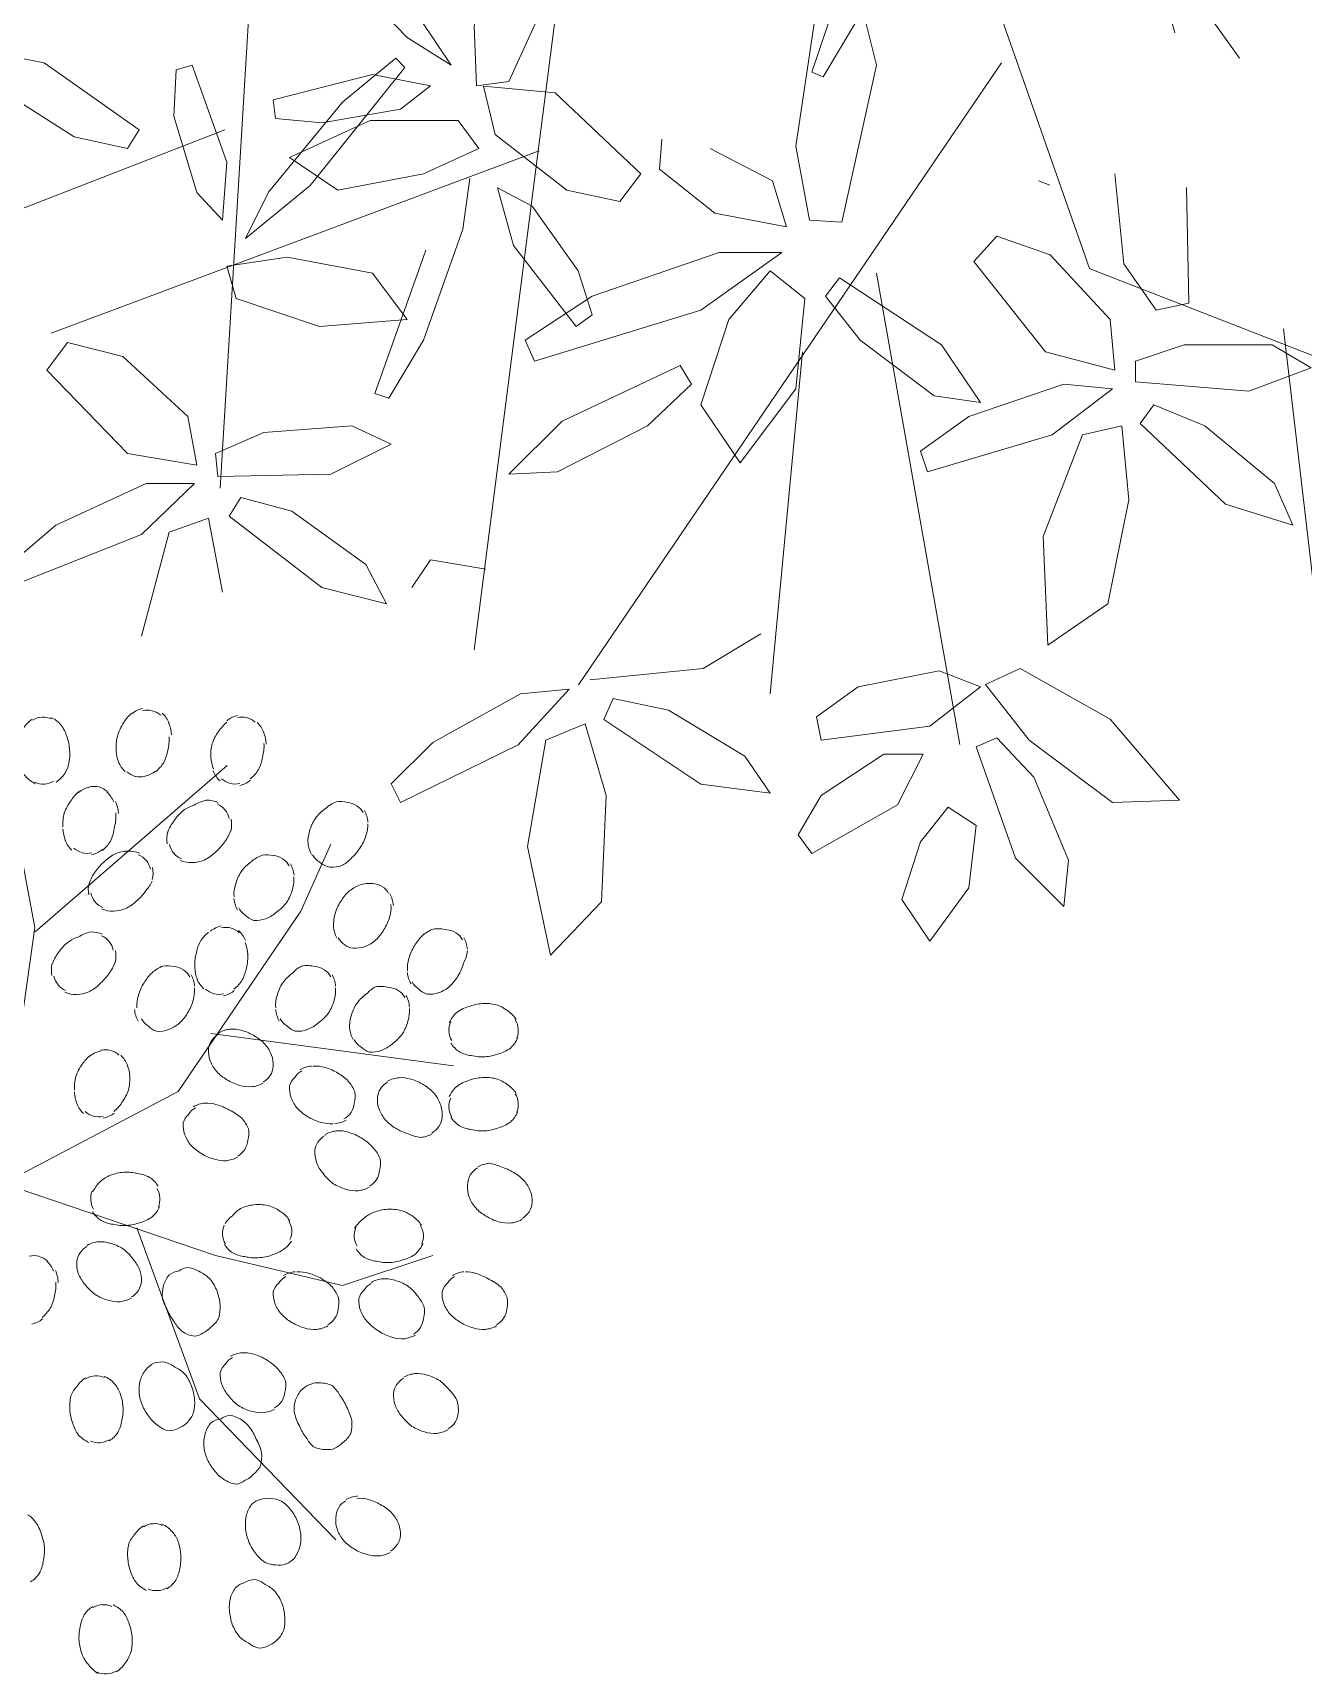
# Model space of a CAD drawing. Header units: metres. Extents: x 14 to 155, y 0 to 125.
# Drawn here: x 19.162 to 20.042, y 118.181 to 119.317 of the extents above; entities that cross this region are included whole.
import ezdxf

# ---------------------------------------------------------------- set-up
doc = ezdxf.new("R2010")
doc.units = ezdxf.units.M
doc.layers.add('PDF_Geometry', color=7, linetype='Continuous', true_color=0xc0c0c0)

msp = doc.modelspace()

# ---------------------------------------------------------------- linework, layer by layer
at = {"layer": 'PDF_Geometry', "color": 0, "lineweight": 0}
for points in [[(19.5511, 119.5394), (19.4679, 118.8897)], [(19.3206, 119.4753), (19.2919, 119.0016)], [(19.8056, 119.405), (19.8937, 119.1537)], [(19.9976, 119.2994), (19.9657, 119.3442), (19.9417, 119.3571), (19.9528, 119.317)], [(19.8328, 119.2961), (19.54, 118.8656)], [(19.2951, 119.2497), (19.0934, 119.1713)], [(19.5127, 119.2353), (19.1751, 119.1089)], [(19.5976, 119.2433), (19.596, 119.2225), (19.6344, 119.1921), (19.684, 119.1825), (19.6744, 119.2145), (19.6312, 119.2369)], [(19.4087, 119.064), (19.4327, 119.1041), (19.4599, 119.1809), (19.4647, 119.2161)], [(19.8584, 119.2145), (19.8664, 119.2114)], [(19.9608, 119.2098), (19.9624, 119.1298), (19.94, 119.1249), (19.9176, 119.1569), (19.9112, 119.2193)], [(19.4343, 119.1665), (19.399, 119.0673), (19.4087, 119.0641)], [(19.7464, 119.1505), (19.8041, 118.8241)], [(19.8936, 119.1537), (20.3209, 118.9873)], [(20.028, 119.1121), (20.0568, 118.8656)], [(19.6952, 119.0961), (19.6728, 118.8593)], [(19.2935, 118.9296), (19.2839, 118.9808), (19.2566, 118.9712), (19.2375, 118.8992)], [(19.4247, 118.9329), (19.4376, 118.9521), (19.4759, 118.9457)], [(19.6663, 118.9008), (19.6263, 118.8768), (19.5479, 118.8689)], [(19.3687, 118.7552), (19.3479, 118.7088), (19.263, 118.584), (19.1382, 118.5184), (19.1638, 118.6976), (19.135, 118.8496)], [(19.1639, 118.6944), (19.2968, 118.8096)], [(19.2855, 118.624), (19.4535, 118.6016)], [(19.4392, 118.4703), (19.3767, 118.4495), (19.2887, 118.4703), (19.1383, 118.5215)], [(19.2343, 118.4895), (19.2776, 118.3711), (19.372, 118.2735)]]:
    msp.add_lwpolyline(points, dxfattribs=at)
for points in [[(19.7095, 119.2865), (19.7335, 119.3266), (19.7623, 119.4018), (19.7655, 119.4386), (19.7351, 119.3889), (19.7016, 119.2897)], [(19.3383, 119.4097), (19.3655, 119.3713), (19.4215, 119.3137), (19.4519, 119.2945), (19.4199, 119.3425), (19.3462, 119.4161)], [(19.4679, 119.3218), (19.4695, 119.2802), (19.4919, 119.2833), (19.5175, 119.3394), (19.5191, 119.4002), (19.4856, 119.3794)], [(19.7, 119.1873), (19.6904, 119.2385), (19.7032, 119.3234), (19.7303, 119.3585), (19.7464, 119.2946), (19.7224, 119.1858)], [(19.2278, 119.2369), (19.191, 119.2449), (19.1382, 119.2785), (19.1222, 119.3057), (19.1702, 119.2962), (19.2358, 119.2498)], [(19.2615, 119.2913), (19.2599, 119.2593), (19.2759, 119.2065), (19.2935, 119.1872), (19.2967, 119.2273), (19.2727, 119.2945)], [(19.4136, 119.2994), (19.3767, 119.269), (19.3255, 119.2066), (19.3095, 119.1746), (19.3543, 119.2113), (19.4199, 119.293)], [(19.3303, 119.2577), (19.3623, 119.2546), (19.4167, 119.2641), (19.4376, 119.2802), (19.3975, 119.2881), (19.3287, 119.2706)], [(19.5687, 119.2001), (19.5319, 119.2081), (19.4823, 119.2465), (19.4743, 119.2801), (19.5239, 119.2753), (19.5832, 119.2193)], [(19.4327, 119.2193), (19.4711, 119.2369), (19.4567, 119.2562), (19.3958, 119.2562), (19.3399, 119.2306), (19.3734, 119.2081)], [(19.5495, 119.1217), (19.5399, 119.1521), (19.5079, 119.1969), (19.4839, 119.2097), (19.4951, 119.1697), (19.5383, 119.1137)], [(19.8296, 119.1761), (19.8665, 119.1633), (19.908, 119.1184), (19.9113, 119.0833), (19.8632, 119.0961), (19.8136, 119.1585)], [(19.3383, 119.1617), (19.2966, 119.1554), (19.3031, 119.133), (19.3607, 119.1137), (19.4215, 119.1185), (19.3975, 119.1506)], [(19.5031, 119.1041), (19.5495, 119.1345), (19.6375, 119.1649), (19.6808, 119.1649), (19.6247, 119.1249), (19.5095, 119.0896)], [(19.644, 119.1185), (19.6728, 119.1521), (19.6968, 119.133), (19.6904, 119.0705), (19.652, 119.0193), (19.6248, 119.0593)], [(19.7111, 119.1345), (19.7351, 119.1041), (19.7863, 119.0657), (19.8184, 119.0609), (19.7912, 119.1009), (19.7207, 119.1473)], [(19.1863, 119.1025), (19.2247, 119.0929), (19.2696, 119.0513), (19.2759, 119.0176), (19.2279, 119.0257), (19.1719, 119.0833)], [(19.9256, 119.0897), (19.9592, 119.1008), (20.0201, 119.1008), (20.0472, 119.0849), (20.004, 119.0689), (19.9256, 119.0752)], [(19.6183, 119.0737), (19.5879, 119.0449), (19.5255, 119.0129), (19.4919, 119.0113), (19.5287, 119.0481), (19.6104, 119.0866)], [(19.7768, 119.0273), (19.8103, 119.0513), (19.876, 119.0737), (19.9096, 119.0705), (19.868, 119.0386), (19.7816, 119.0129)], [(19.9384, 119.0593), (19.9736, 119.0449), (20.0217, 119.0049), (20.0344, 118.976), (19.988, 118.9905), (19.9288, 119.0464)], [(19.2887, 119.0257), (19.3222, 119.0401), (19.3831, 119.0449), (19.4103, 119.0321), (19.3687, 119.0113), (19.2903, 119.0097)], [(19.9209, 118.9937), (19.9161, 119.0448), (19.8889, 119.0385), (19.8616, 118.9681), (19.8649, 118.8929), (19.9064, 118.9217)], [(19.1463, 118.9488), (19.1782, 118.976), (19.2407, 119.0048), (19.2743, 119.0048), (19.2375, 118.9696), (19.1527, 118.936)], [(19.3063, 118.9952), (19.3416, 118.9857), (19.3928, 118.9488), (19.4071, 118.9216), (19.3623, 118.9328), (19.2983, 118.9824)], [(19.7048, 118.8433), (19.7336, 118.8641), (19.7896, 118.8752), (19.8184, 118.8641), (19.7832, 118.8369), (19.708, 118.8272)], [(19.8521, 118.8272), (19.8217, 118.8657), (19.8457, 118.8768), (19.908, 118.8417), (19.9561, 118.7856), (19.9097, 118.784)], [(19.4103, 118.7969), (19.4391, 118.8256), (19.4999, 118.8593), (19.5335, 118.8625), (19.4983, 118.824), (19.4167, 118.784)], [(19.564, 118.856), (19.6024, 118.848), (19.6552, 118.816), (19.6728, 118.7904), (19.6248, 118.7968), (19.5576, 118.8416)], [(19.5592, 118.7888), (19.5447, 118.8384), (19.5175, 118.8272), (19.5048, 118.7535), (19.5207, 118.6783), (19.556, 118.7152)], [(19.8297, 118.8288), (19.8552, 118.8016), (19.8793, 118.744), (19.8761, 118.712), (19.8425, 118.7456), (19.8152, 118.8225)], [(19.692, 118.7616), (19.7081, 118.7888), (19.7513, 118.8176), (19.7785, 118.8176), (19.7608, 118.7824), (19.7016, 118.7488)], [(19.7768, 118.7568), (19.796, 118.7808), (19.8152, 118.768), (19.8103, 118.7249), (19.7832, 118.688), (19.7639, 118.7168)]]:
    msp.add_lwpolyline(points, close=True, dxfattribs=at)
for points in [[(19.1621, 118.8418, 0.112979), (19.1561, 118.836, 0.092185), (19.1518, 118.8277, 0.074265), (19.1511, 118.8182, 0.074849), (19.1531, 118.8088, 0.088992), (19.1572, 118.8022, 0.102553), (19.1642, 118.797)], [(19.1784, 118.7982, 0.112979), (19.1844, 118.8041, 0.092185), (19.1871, 118.8107, 0.074265), (19.1878, 118.8202, 0.074849), (19.1858, 118.8297, 0.088992), (19.1818, 118.8378, 0.102553), (19.1748, 118.843)], [(19.231, 118.846, 0.087268), (19.2253, 118.8396, 0.072677), (19.2208, 118.8296, 0.081618), (19.22, 118.82)], [(19.2967, 118.8396, 0.087268), (19.2909, 118.8332, 0.072677), (19.2864, 118.8248, 0.081618), (19.2856, 118.8152)], [(19.2472, 118.8053, 0.087268), (19.2529, 118.8117, 0.072677), (19.2557, 118.8201, 0.081618), (19.2566, 118.8296)], [(19.3128, 118.8004, 0.087268), (19.3185, 118.8068, 0.072677), (19.3213, 118.8153, 0.081618), (19.3223, 118.8248)], [(19.1943, 118.7916, 0.087268), (19.1886, 118.7852, 0.072677), (19.1841, 118.7767, 0.081618), (19.1831, 118.7672)], [(19.2907, 118.7841, 0.102), (19.2824, 118.7856, 0.09382), (19.274, 118.7822, 0.075517), (19.2665, 118.7785, 0.072693), (19.2601, 118.7714, 0.088362), (19.2557, 118.7633)], [(19.3865, 118.7818, 0.12226), (19.3801, 118.784, 0.102689), (19.3723, 118.7845, 0.089013), (19.3649, 118.7799, 0.073797), (19.3577, 118.7728, 0.072677), (19.3538, 118.7641, 0.090683), (19.3528, 118.7555)], [(19.2103, 118.7508, 0.087268), (19.216, 118.7572, 0.072677), (19.2189, 118.7673, 0.081618), (19.2198, 118.7768)], [(19.3606, 118.7429, 0.132733), (19.368, 118.7393, 0.102689), (19.3763, 118.7404, 0.089013), (19.3822, 118.7449, 0.073797), (19.3894, 118.7535, 0.072677), (19.3932, 118.7623, 0.090683), (19.3943, 118.7693)], [(19.2643, 118.7439, 0.102), (19.2726, 118.7424, 0.09382), (19.2811, 118.7442, 0.075517), (19.2885, 118.7495, 0.072693), (19.2949, 118.7566, 0.088362), (19.2993, 118.7648)], [(19.2363, 118.7489, 0.102), (19.228, 118.7504, 0.09382), (19.2195, 118.7486, 0.075517), (19.2121, 118.7433, 0.072693), (19.2057, 118.7362, 0.088362), (19.2013, 118.728, 0.109496), (19.201, 118.7202)], [(19.3353, 118.7451, 0.12226), (19.3289, 118.7473, 0.102689), (19.3211, 118.7476, 0.089013), (19.3136, 118.7431, 0.073797), (19.3065, 118.7361, 0.072677), (19.3026, 118.7273, 0.090683), (19.3016, 118.7187)], [(19.2099, 118.7103, 0.102), (19.2182, 118.7088, 0.09382), (19.2266, 118.7106, 0.075517), (19.2341, 118.7159, 0.072693), (19.2405, 118.723, 0.088362), (19.2448, 118.7295)], [(19.3094, 118.7061, 0.132733), (19.3152, 118.7024, 0.102689), (19.3235, 118.7036, 0.089013), (19.331, 118.7081, 0.073797), (19.3382, 118.7151, 0.072677), (19.342, 118.7239, 0.090683), (19.343, 118.7325)], [(19.4041, 118.7259, 0.12226), (19.3977, 118.728, 0.102689), (19.3884, 118.7268, 0.089013), (19.3809, 118.7223, 0.073797), (19.3753, 118.7153, 0.072677), (19.3714, 118.7065, 0.090683), (19.3705, 118.6979)], [(19.3782, 118.6854, 0.12226), (19.384, 118.6832, 0.102689), (19.3923, 118.6843, 0.089013), (19.3998, 118.6889, 0.073797), (19.4053, 118.696, 0.072677), (19.4093, 118.7047, 0.090683), (19.4102, 118.7133)], [(19.2106, 118.6929, 0.102), (19.2024, 118.6944, 0.09382), (19.1939, 118.691, 0.075517), (19.1865, 118.6872, 0.072693), (19.1801, 118.6802, 0.088362), (19.1757, 118.6721)], [(19.2838, 118.694, 0.087268), (19.2781, 118.6876, 0.072677), (19.2753, 118.6791, 0.081618), (19.2744, 118.6696)], [(19.4553, 118.6938, 0.132733), (19.4489, 118.6959, 0.102689), (19.4395, 118.6964, 0.089013), (19.432, 118.6919, 0.073797), (19.4265, 118.6848, 0.072677), (19.4226, 118.6761, 0.090683), (19.4216, 118.6675)], [(19.3015, 118.6548, 0.087268), (19.3073, 118.6612, 0.072677), (19.3102, 118.6696, 0.081618), (19.311, 118.6792)], [(19.4294, 118.6549, 0.132733), (19.4352, 118.6513, 0.102689), (19.4435, 118.6524, 0.089013), (19.451, 118.6569, 0.073797), (19.4566, 118.6639, 0.072677), (19.4605, 118.6727, 0.090683), (19.4631, 118.6813)], [(19.1844, 118.6526, 0.102), (19.1926, 118.6511, 0.09382), (19.201, 118.6529, 0.075517), (19.2085, 118.6583, 0.072693), (19.2148, 118.6654, 0.088362), (19.2192, 118.6736)], [(19.2665, 118.6682, 0.12226), (19.2601, 118.6704, 0.102689), (19.2523, 118.6708, 0.089013), (19.2448, 118.6662, 0.073797), (19.2393, 118.6592, 0.072677), (19.2354, 118.6505, 0.090683), (19.2344, 118.6419)], [(19.3641, 118.6682, 0.12226), (19.3577, 118.6704, 0.102689), (19.3483, 118.6708, 0.089013), (19.3424, 118.6662, 0.073797), (19.3353, 118.6592, 0.072677), (19.3314, 118.6505, 0.090683), (19.3304, 118.6419)], [(19.2422, 118.6293, 0.12226), (19.248, 118.6256, 0.102689), (19.2563, 118.6268, 0.089013), (19.2638, 118.6313, 0.073797), (19.2694, 118.6383, 0.072677), (19.2732, 118.647, 0.090683), (19.2742, 118.6557)], [(19.3382, 118.6293, 0.12226), (19.344, 118.6257, 0.102689), (19.3523, 118.6268, 0.089013), (19.3598, 118.6313, 0.073797), (19.367, 118.6383, 0.072677), (19.3708, 118.647, 0.090683), (19.3719, 118.6557)], [(19.4153, 118.6539, 0.132733), (19.4089, 118.6559, 0.102689), (19.3995, 118.6564, 0.089013), (19.3937, 118.6519, 0.073797), (19.3865, 118.6449, 0.072677), (19.3826, 118.6361, 0.090683), (19.3816, 118.6274)], [(19.4969, 118.6337, 0.107116), (19.4911, 118.6397, 0.092185), (19.4829, 118.644, 0.074265), (19.4734, 118.6448, 0.074849), (19.4639, 118.6427, 0.088992), (19.4558, 118.6387, 0.102553), (19.4506, 118.6317)], [(19.3894, 118.6149, 0.12226), (19.3952, 118.6112, 0.102689), (19.4035, 118.6123, 0.089013), (19.411, 118.6168, 0.073797), (19.4182, 118.6239, 0.072677), (19.422, 118.6327, 0.090683), (19.423, 118.6413)], [(19.3266, 118.595, 0.125626), (19.3287, 118.6014, 0.102689), (19.3275, 118.6092, 0.089013), (19.323, 118.6167, 0.073797), (19.316, 118.6222, 0.072677), (19.3072, 118.6261, 0.090683), (19.2986, 118.6271)], [(19.2861, 118.6193, 0.12226), (19.2839, 118.6135, 0.102689), (19.285, 118.6052, 0.089013), (19.2896, 118.5977, 0.073797), (19.2967, 118.5921, 0.072677), (19.3054, 118.5882, 0.090683), (19.314, 118.5873)], [(19.4517, 118.6174, 0.112979), (19.4576, 118.6114, 0.092185), (19.4658, 118.6088, 0.074265), (19.4754, 118.608, 0.074849), (19.4847, 118.61, 0.088992), (19.4929, 118.614, 0.102553), (19.4981, 118.6211)], [(19.2023, 118.6091, 0.087268), (19.1965, 118.6028, 0.072677), (19.192, 118.5943, 0.081618), (19.1912, 118.5848)], [(19.3826, 118.5694, 0.12226), (19.3847, 118.5758, 0.102689), (19.3852, 118.5836, 0.089013), (19.3806, 118.5911, 0.073797), (19.3735, 118.5966, 0.072677), (19.3648, 118.6005, 0.090683), (19.3562, 118.6015)], [(19.2183, 118.57, 0.087268), (19.224, 118.5763, 0.072677), (19.2285, 118.5849, 0.081618), (19.2294, 118.5943)], [(19.3436, 118.5937, 0.125626), (19.34, 118.5879, 0.102689), (19.3411, 118.5796, 0.089013), (19.3456, 118.5721, 0.073797), (19.3526, 118.5665, 0.072677), (19.3615, 118.5627, 0.090683), (19.37, 118.5616)], [(19.4434, 118.5598, 0.12226), (19.4456, 118.5662, 0.102689), (19.4443, 118.5755, 0.089013), (19.4398, 118.583, 0.073797), (19.4328, 118.5886, 0.072677), (19.424, 118.5925, 0.090683), (19.4155, 118.5935)], [(19.4969, 118.5825, 0.112979), (19.4911, 118.5885, 0.092185), (19.4829, 118.5928, 0.074265), (19.4734, 118.5936, 0.074849), (19.4639, 118.5915, 0.088992), (19.4558, 118.5875, 0.102553), (19.4506, 118.5805)], [(19.309, 118.5438, 0.125626), (19.3111, 118.5502, 0.102689), (19.3116, 118.558, 0.089013), (19.307, 118.5654, 0.073797), (19.2984, 118.571, 0.072677), (19.2896, 118.5748, 0.090683), (19.281, 118.5759)], [(19.4029, 118.5857, 0.12226), (19.4008, 118.5798, 0.102689), (19.402, 118.5716, 0.089013), (19.4065, 118.5642, 0.073797), (19.4135, 118.5585, 0.072677), (19.4222, 118.5547, 0.090683), (19.4308, 118.5521)], [(19.27, 118.5681, 0.12226), (19.2664, 118.5623, 0.102689), (19.2675, 118.554, 0.089013), (19.272, 118.5465, 0.073797), (19.279, 118.5409, 0.072677), (19.2878, 118.5371, 0.090683), (19.2964, 118.536)], [(19.4517, 118.5662, 0.112979), (19.4576, 118.5602, 0.092185), (19.4658, 118.5576, 0.074265), (19.4754, 118.5567, 0.074849), (19.4847, 118.5588, 0.088992), (19.4929, 118.5628, 0.102553), (19.4981, 118.5699)], [(19.4002, 118.523, 0.12226), (19.4023, 118.5294, 0.102689), (19.4028, 118.5372, 0.089013), (19.3982, 118.5447, 0.073797), (19.3896, 118.5518, 0.072677), (19.3809, 118.5557, 0.090683), (19.3722, 118.5567)], [(19.3597, 118.5489, 0.12226), (19.3576, 118.5431, 0.102689), (19.3587, 118.5348, 0.089013), (19.3632, 118.5273, 0.073797), (19.3703, 118.5201, 0.072677), (19.379, 118.5162, 0.090683), (19.3876, 118.5152)], [(19.5058, 118.5006, 0.125626), (19.508, 118.507, 0.102689), (19.5068, 118.5147, 0.089013), (19.5023, 118.5222, 0.073797), (19.4952, 118.5278, 0.072677), (19.4864, 118.5317, 0.090683), (19.4778, 118.5342)], [(19.249, 118.5185, 0.112979), (19.2431, 118.5245, 0.088824), (19.2348, 118.5271, 0.074265), (19.2253, 118.528, 0.074849), (19.2159, 118.5259, 0.088992), (19.2093, 118.5219, 0.102553), (19.2041, 118.5148)], [(19.4653, 118.5265, 0.12226), (19.4632, 118.5191, 0.102689), (19.4643, 118.5108, 0.089013), (19.4689, 118.5033, 0.073797), (19.4759, 118.4977, 0.072677), (19.4847, 118.4938, 0.090683), (19.4933, 118.4929)], [(19.2037, 118.5006, 0.112979), (19.2095, 118.4946, 0.088824), (19.2177, 118.492, 0.074265), (19.2273, 118.4912, 0.074849), (19.2367, 118.4932, 0.088992), (19.2449, 118.4972, 0.102553), (19.2501, 118.5042)], [(19.3401, 118.4945, 0.112979), (19.3343, 118.5005, 0.092185), (19.326, 118.5047, 0.074265), (19.3166, 118.5056, 0.074849), (19.3071, 118.5035, 0.088992), (19.3005, 118.4979, 0.102553), (19.2954, 118.4924)], [(19.4313, 118.4913, 0.112979), (19.4255, 118.4973, 0.092185), (19.4172, 118.5015, 0.074265), (19.4078, 118.5024, 0.074849), (19.3983, 118.5003, 0.088992), (19.3917, 118.4963, 0.102553), (19.385, 118.4892)], [(19.2354, 118.4462, 0.12226), (19.2375, 118.4526, 0.102689), (19.2363, 118.4603, 0.089013), (19.2318, 118.4678, 0.073797), (19.2248, 118.475, 0.072677), (19.216, 118.4788, 0.090683), (19.2074, 118.4799)], [(19.2949, 118.4782, 0.112979), (19.3007, 118.4722, 0.092185), (19.309, 118.4696, 0.074265), (19.3185, 118.4688, 0.074849), (19.3279, 118.4708, 0.088992), (19.3361, 118.4748, 0.102553), (19.3413, 118.4802)], [(19.3861, 118.475, 0.107116), (19.3919, 118.469, 0.092185), (19.4002, 118.4664, 0.074265), (19.4097, 118.4655, 0.074849), (19.4191, 118.4676, 0.088992), (19.4274, 118.4716, 0.102553), (19.4324, 118.4787)], [(19.1949, 118.4721, 0.125626), (19.1927, 118.4663, 0.102689), (19.1938, 118.458, 0.089013), (19.1984, 118.4505, 0.073797), (19.2055, 118.4433, 0.072677), (19.2142, 118.4395, 0.090683), (19.2228, 118.4384)], [(19.2566, 118.4569, 0.105028), (19.2527, 118.4495, 0.083228), (19.252, 118.4407, 0.077008), (19.2556, 118.4326, 0.079606), (19.2604, 118.4243, 0.092576), (19.2655, 118.4179, 0.114729), (19.2743, 118.4145, 0.126077), (19.2801, 118.4169, 0.114174), (19.2855, 118.4207, 0.105028), (19.2911, 118.4273, 0.083228), (19.2919, 118.436, 0.077008), (19.2898, 118.4456, 0.079606), (19.285, 118.454, 0.092576), (19.2783, 118.4588, 0.114729), (19.2696, 118.4621, 0.126077), (19.2637, 118.4598, 0.114174), (19.2566, 118.4569)], [(19.1687, 118.4275, 0.087268), (19.1744, 118.4339, 0.072677), (19.1773, 118.4424, 0.081618), (19.1782, 118.4519)], [(19.3325, 118.4513, 0.12226), (19.3287, 118.4455, 0.102689), (19.3299, 118.4372, 0.089013), (19.3345, 118.4297, 0.073797), (19.3415, 118.4241, 0.072677), (19.3502, 118.4202, 0.091409), (19.3588, 118.4192)], [(19.3714, 118.427, 0.12226), (19.3736, 118.4334, 0.102689), (19.3739, 118.4411, 0.089013), (19.3694, 118.4486, 0.073797), (19.3624, 118.4542, 0.072677), (19.3537, 118.458, 0.090683), (19.3451, 118.4591)], [(19.4306, 118.4206, 0.125626), (19.4327, 118.427, 0.102689), (19.4332, 118.4347, 0.089013), (19.4287, 118.4422, 0.073797), (19.4217, 118.4494, 0.072677), (19.4128, 118.4532, 0.091409), (19.4042, 118.4543)], [(19.4493, 118.4513, 0.12226), (19.4456, 118.4455, 0.102689), (19.4467, 118.4372, 0.089013), (19.4513, 118.4297, 0.073797), (19.4583, 118.4241, 0.072677), (19.467, 118.4202, 0.090683), (19.4757, 118.4192)], [(19.4882, 118.427, 0.12226), (19.4904, 118.4334, 0.102689), (19.4907, 118.4412, 0.089013), (19.4862, 118.4486, 0.073797), (19.4776, 118.4542, 0.072677), (19.4689, 118.458, 0.090683), (19.4619, 118.4591)], [(19.3916, 118.4465, 0.12226), (19.388, 118.4406, 0.102689), (19.3891, 118.4323, 0.089013), (19.3936, 118.4249, 0.073797), (19.4022, 118.4177, 0.072677), (19.4111, 118.4138, 0.090683), (19.4197, 118.4128)], [(19.2406, 118.3913, 0.105028), (19.2367, 118.3839, 0.083228), (19.2359, 118.375, 0.077008), (19.238, 118.367, 0.079606), (19.2429, 118.3587, 0.092576), (19.2495, 118.3523, 0.114729), (19.2566, 118.3489, 0.126077), (19.2641, 118.3512, 0.114174), (19.2695, 118.3551, 0.105028), (19.2735, 118.3616, 0.083228), (19.2743, 118.3704, 0.077008), (19.2722, 118.38, 0.079606), (19.2674, 118.3884, 0.092576), (19.2607, 118.3931, 0.111988), (19.2536, 118.3965, 0.126077), (19.2461, 118.3958, 0.114174), (19.2406, 118.3913)], [(19.2956, 118.3953, 0.12226), (19.292, 118.3894, 0.102689), (19.2931, 118.3811, 0.089013), (19.2976, 118.3736, 0.073797), (19.3046, 118.3665, 0.072677), (19.3134, 118.3626, 0.090683), (19.322, 118.3616)], [(19.3346, 118.3694, 0.125626), (19.3367, 118.3758, 0.102689), (19.3372, 118.3835, 0.089013), (19.3326, 118.391, 0.073797), (19.324, 118.3982, 0.072677), (19.3152, 118.402, 0.090683), (19.3066, 118.403)], [(19.199, 118.3857, 0.112979), (19.193, 118.3799, 0.092185), (19.1887, 118.3733, 0.074265), (19.1879, 118.3637, 0.074849), (19.1899, 118.3543, 0.088992), (19.1939, 118.3461, 0.102553), (19.2011, 118.341)], [(19.2152, 118.3421, 0.112979), (19.2212, 118.3479, 0.088824), (19.2239, 118.3562, 0.074265), (19.2247, 118.3658, 0.074849), (19.2227, 118.3751, 0.088992), (19.2187, 118.3817, 0.102553), (19.2116, 118.3869)], [(19.4547, 118.355, 0.125626), (19.4568, 118.3614, 0.102689), (19.4556, 118.3707, 0.089013), (19.4511, 118.3766, 0.073797), (19.444, 118.3838, 0.072677), (19.4352, 118.3876, 0.090683), (19.4266, 118.3886)], [(19.3479, 118.3768, 0.105028), (19.3439, 118.3694, 0.083228), (19.3432, 118.3623, 0.077008), (19.3468, 118.3525, 0.079606), (19.3516, 118.3443, 0.092576), (19.3567, 118.3379, 0.111988), (19.3655, 118.336, 0.126077), (19.3713, 118.3369, 0.114174), (19.3767, 118.3407, 0.105028), (19.3824, 118.3472, 0.083228), (19.3831, 118.356, 0.077008), (19.3794, 118.3657, 0.079606), (19.3746, 118.3739, 0.092576), (19.3695, 118.3803, 0.114729), (19.3608, 118.3822, 0.126077), (19.3549, 118.3814, 0.114174), (19.3479, 118.3768)], [(19.4141, 118.3809, 0.12226), (19.412, 118.375, 0.102689), (19.4131, 118.3667, 0.089013), (19.4176, 118.3593, 0.073797), (19.4247, 118.3521, 0.072677), (19.4335, 118.3482, 0.090683), (19.4421, 118.3472)], [(19.2854, 118.3544, 0.105028), (19.2815, 118.347, 0.083228), (19.2807, 118.3383, 0.077008), (19.2828, 118.3301, 0.079606), (19.2877, 118.3219, 0.092576), (19.2943, 118.3155, 0.111988), (19.3031, 118.312, 0.126077), (19.3089, 118.3145, 0.114174), (19.3143, 118.3183, 0.105028), (19.3199, 118.3248, 0.083228), (19.3207, 118.3336, 0.077008), (19.317, 118.3433, 0.079606), (19.3122, 118.3515, 0.092576), (19.3071, 118.3563, 0.114729), (19.2984, 118.3598, 0.126077), (19.2926, 118.3573, 0.120271), (19.2854, 118.3544)], [(19.3142, 118.2985, 0.105028), (19.3103, 118.291, 0.083228), (19.3095, 118.2822, 0.077008), (19.3117, 118.2726, 0.079606), (19.3165, 118.2643, 0.092576), (19.3231, 118.2579, 0.111988), (19.3302, 118.2561, 0.126077), (19.3377, 118.2568, 0.114174), (19.3431, 118.2607, 0.105028), (19.3471, 118.2688, 0.083228), (19.3479, 118.276, 0.077008), (19.3458, 118.2856, 0.079606), (19.341, 118.294, 0.092576), (19.3344, 118.3003, 0.114729), (19.3272, 118.3021, 0.126077), (19.3197, 118.3014, 0.114174), (19.3142, 118.2985)], [(19.3741, 118.296, 0.12226), (19.372, 118.2886, 0.102689), (19.3731, 118.2804, 0.089013), (19.3776, 118.2729, 0.073797), (19.3847, 118.2672, 0.072677), (19.3934, 118.2634, 0.090683), (19.4021, 118.2624)], [(19.4146, 118.2701, 0.125626), (19.4168, 118.2765, 0.102689), (19.4156, 118.2843, 0.089013), (19.4111, 118.2918, 0.073797), (19.404, 118.2973, 0.072677), (19.3952, 118.3013, 0.090683), (19.3866, 118.3022)], [(19.1608, 118.2445, 0.112979), (19.1668, 118.2503, 0.092185), (19.1695, 118.2586, 0.074265), (19.1703, 118.2681, 0.074849), (19.1682, 118.2775, 0.088992), (19.1642, 118.2857, 0.102553), (19.1588, 118.2909)], [(19.239, 118.2833, 0.112979), (19.233, 118.2774, 0.092185), (19.2287, 118.2708, 0.074265), (19.228, 118.2613, 0.074849), (19.2299, 118.2519, 0.088992), (19.234, 118.2437, 0.102553), (19.241, 118.2385)], [(19.2552, 118.2397, 0.112979), (19.2612, 118.2455, 0.092185), (19.264, 118.2537, 0.074265), (19.2647, 118.2633, 0.074849), (19.2627, 118.2727, 0.088992), (19.2587, 118.2793, 0.102553), (19.2516, 118.2844)], [(19.3031, 118.2408, 0.105028), (19.2991, 118.2334, 0.083228), (19.2984, 118.2247, 0.077008), (19.3004, 118.2149, 0.079606), (19.3052, 118.2067, 0.092576), (19.3119, 118.2019, 0.114729), (19.3191, 118.1984, 0.126077), (19.3265, 118.2009, 0.114174), (19.3319, 118.2047, 0.105028), (19.336, 118.2112, 0.083228), (19.3367, 118.22, 0.077008), (19.3347, 118.2296, 0.079606), (19.3298, 118.2379, 0.092576), (19.3231, 118.2427, 0.111988), (19.316, 118.2461, 0.126077), (19.3085, 118.2437, 0.114174), (19.3031, 118.2408)], [(19.2038, 118.2273, 0.112979), (19.1978, 118.2215, 0.092185), (19.1951, 118.2132, 0.074265), (19.1943, 118.2037, 0.074849), (19.1964, 118.1943, 0.088992), (19.2003, 118.1877, 0.102553), (19.2074, 118.181)], [(19.22, 118.1821, 0.112979), (19.226, 118.1879, 0.088824), (19.2303, 118.1962, 0.074265), (19.2311, 118.2056, 0.074849), (19.2291, 118.2151, 0.088992), (19.2251, 118.2233, 0.102553), (19.218, 118.2284)]]:
    msp.add_lwpolyline(points, format="xyb", dxfattribs=at)
for centre, radius, start, end in [((19.2414, 118.8335), 0.0145, 75.9421, 102.4485), ((19.2386, 118.8314), 0.0196, 22.6548, 47.2282), ((19.307, 118.8287), 0.0145, 75.9421, 102.4485), ((19.3042, 118.825), 0.0196, 22.6548, 47.2282), ((19.2396, 118.8198), 0.0196, 202.6548, 227.2282), ((19.3052, 118.8134), 0.0196, 202.6548, 227.2282), ((19.2045, 118.7807), 0.0145, 75.9421, 102.4485), ((19.2368, 118.8162), 0.0145, 255.9421, 282.4485), ((19.3024, 118.8113), 0.0145, 255.9421, 282.4485), ((19.2002, 118.777), 0.0196, 22.6548, 47.2282), ((19.2027, 118.7654), 0.0196, 202.6548, 227.2282), ((19.2, 118.7633), 0.0145, 255.9421, 282.4485), ((19.2958, 118.6831), 0.0145, 75.9421, 102.4485), ((19.2914, 118.681), 0.0196, 22.6548, 47.2282), ((19.294, 118.6694), 0.0196, 202.6548, 227.2282), ((19.2912, 118.6657), 0.0145, 255.9421, 282.4485), ((19.2126, 118.5983), 0.0145, 75.9421, 102.4485), ((19.2098, 118.5946), 0.0196, 22.6548, 47.2282), ((19.2108, 118.583), 0.0196, 202.6548, 227.2282), ((19.2079, 118.5809), 0.0145, 255.9421, 282.4485), ((19.163, 118.4558), 0.0145, 75.9421, 102.4485), ((19.1586, 118.4521), 0.0196, 22.6548, 47.2282)]:
    msp.add_arc(centre, radius, start, end, dxfattribs=at)
for points in [[(19.2383, 118.8491), (19.2356, 118.8484), (19.233, 118.8472), (19.2308, 118.8454)], [(19.1687, 118.8432), (19.1664, 118.8431), (19.1643, 118.8423), (19.1623, 118.8411)], [(19.1752, 118.8419), (19.1732, 118.8429), (19.1709, 118.8433), (19.1687, 118.8432)], [(19.2508, 118.8444), (19.2491, 118.8459), (19.2472, 118.847), (19.245, 118.8476)], [(19.2582, 118.8309), (19.258, 118.8338), (19.2575, 118.8366), (19.2563, 118.8392)], [(19.304, 118.8443), (19.3013, 118.8436), (19.2986, 118.8424), (19.2965, 118.8406)], [(19.3163, 118.8396), (19.3147, 118.8411), (19.3127, 118.8422), (19.3105, 118.8428)], [(19.3239, 118.8245), (19.3237, 118.8274), (19.3231, 118.8302), (19.322, 118.8328)], [(19.2199, 118.8203), (19.2201, 118.8174), (19.2206, 118.8146), (19.2218, 118.8119)], [(19.2855, 118.8155), (19.2857, 118.8126), (19.2863, 118.8098), (19.2874, 118.8072)], [(19.2274, 118.8053), (19.2291, 118.8038), (19.231, 118.8027), (19.2332, 118.8021)], [(19.2398, 118.8022), (19.2426, 118.8028), (19.2452, 118.8041), (19.2473, 118.8058)], [(19.1637, 118.7981), (19.1658, 118.7971), (19.168, 118.7967), (19.1703, 118.7968)], [(19.1703, 118.7968), (19.1725, 118.7969), (19.1747, 118.7977), (19.1767, 118.7989)], [(19.2015, 118.7947), (19.1988, 118.794), (19.1962, 118.7928), (19.194, 118.791)], [(19.214, 118.7916), (19.2123, 118.7931), (19.2103, 118.7942), (19.2082, 118.7948)], [(19.293, 118.8005), (19.2947, 118.799), (19.2967, 118.7979), (19.2988, 118.7973)], [(19.3055, 118.7958), (19.3082, 118.7965), (19.3108, 118.7977), (19.313, 118.7995)], [(19.2215, 118.7765), (19.2213, 118.7794), (19.2207, 118.7822), (19.2196, 118.7848)], [(19.2953, 118.779), (19.2939, 118.7808), (19.292, 118.7821), (19.2899, 118.783)], [(19.391, 118.777), (19.3899, 118.7789), (19.3884, 118.7806), (19.3864, 118.7818)], [(19.2981, 118.773), (19.2976, 118.7753), (19.2967, 118.7773), (19.2953, 118.779)], [(19.2994, 118.7642), (19.3, 118.7669), (19.3, 118.7698), (19.2996, 118.7726)], [(19.3943, 118.7705), (19.394, 118.7733), (19.3932, 118.776), (19.3918, 118.7785)], [(19.1831, 118.7659), (19.1833, 118.763), (19.1839, 118.7602), (19.185, 118.7576)], [(19.2556, 118.7637), (19.2549, 118.761), (19.2549, 118.7581), (19.2554, 118.7554)], [(19.1906, 118.7525), (19.1923, 118.751), (19.1943, 118.7499), (19.1964, 118.7493)], [(19.203, 118.7478), (19.2057, 118.7485), (19.2083, 118.7497), (19.2105, 118.7515)], [(19.2408, 118.7438), (19.2394, 118.7456), (19.2375, 118.7469), (19.2354, 118.7477)], [(19.2569, 118.755), (19.2574, 118.7528), (19.2583, 118.7507), (19.2597, 118.749)], [(19.2598, 118.7489), (19.2612, 118.7472), (19.2631, 118.7458), (19.2652, 118.745)], [(19.3528, 118.756), (19.3531, 118.7532), (19.3539, 118.7504), (19.3553, 118.748)], [(19.356, 118.7478), (19.3571, 118.7458), (19.3586, 118.7442), (19.3606, 118.7429)], [(19.2437, 118.7378), (19.2432, 118.74), (19.2423, 118.7421), (19.2409, 118.7438)], [(19.245, 118.7307), (19.2457, 118.7334), (19.2457, 118.7363), (19.2452, 118.739)], [(19.3398, 118.7402), (19.3387, 118.7422), (19.3372, 118.7439), (19.3352, 118.7451)], [(19.3431, 118.7337), (19.3428, 118.7365), (19.342, 118.7392), (19.3406, 118.7416)], [(19.4086, 118.721), (19.4075, 118.723), (19.406, 118.7247), (19.404, 118.7259)], [(19.2025, 118.7214), (19.203, 118.7191), (19.2039, 118.7171), (19.2053, 118.7154)], [(19.2053, 118.7154), (19.2068, 118.7136), (19.2086, 118.7123), (19.2107, 118.7114)], [(19.3015, 118.7175), (19.3018, 118.7147), (19.3026, 118.712), (19.304, 118.7096)], [(19.4119, 118.7128), (19.4116, 118.7157), (19.4109, 118.7184), (19.4095, 118.7208)], [(19.3048, 118.7111), (19.3059, 118.7091), (19.3074, 118.7074), (19.3094, 118.7062)], [(19.2152, 118.6878), (19.2138, 118.6896), (19.2119, 118.6909), (19.2099, 118.6917)], [(19.2927, 118.6986), (19.29, 118.6979), (19.2874, 118.6967), (19.2852, 118.6949)], [(19.3052, 118.6939), (19.3035, 118.6954), (19.3015, 118.6965), (19.2994, 118.6971)], [(19.3704, 118.6983), (19.3706, 118.6955), (19.3714, 118.6928), (19.3728, 118.6903)], [(19.3736, 118.6903), (19.3748, 118.6883), (19.3763, 118.6866), (19.3782, 118.6854)], [(19.4598, 118.6889), (19.4587, 118.6909), (19.4572, 118.6926), (19.4552, 118.6938)], [(19.4631, 118.6825), (19.4628, 118.6853), (19.462, 118.688), (19.4606, 118.6904)], [(19.218, 118.6818), (19.2175, 118.6841), (19.2166, 118.6861), (19.2152, 118.6878)], [(19.2193, 118.673), (19.22, 118.6757), (19.22, 118.6786), (19.2195, 118.6813)], [(19.3111, 118.6789), (19.3109, 118.6818), (19.3104, 118.6846), (19.3092, 118.6872)], [(19.1756, 118.6725), (19.175, 118.6698), (19.175, 118.6669), (19.1754, 118.6642)], [(19.271, 118.6633), (19.2699, 118.6653), (19.2684, 118.667), (19.2664, 118.6682)], [(19.2744, 118.6699), (19.2745, 118.667), (19.2751, 118.6642), (19.2762, 118.6616)], [(19.3686, 118.6633), (19.3675, 118.6653), (19.366, 118.667), (19.364, 118.6682)], [(19.1769, 118.6638), (19.1774, 118.6616), (19.1784, 118.6595), (19.1798, 118.6578)], [(19.1798, 118.6577), (19.1812, 118.6559), (19.183, 118.6546), (19.1851, 118.6538)], [(19.2743, 118.6569), (19.274, 118.6597), (19.2732, 118.6624), (19.2718, 118.6648)], [(19.3719, 118.6569), (19.3716, 118.6597), (19.3708, 118.6624), (19.3694, 118.6648)], [(19.4216, 118.6663), (19.4219, 118.6635), (19.4227, 118.6608), (19.4241, 118.6584)], [(19.4248, 118.6598), (19.426, 118.6578), (19.4275, 118.6561), (19.4294, 118.6549)], [(19.2819, 118.6548), (19.2835, 118.6533), (19.2855, 118.6522), (19.2877, 118.6516)], [(19.2942, 118.6501), (19.2969, 118.6508), (19.2996, 118.652), (19.3017, 118.6538)], [(19.4199, 118.649), (19.4187, 118.651), (19.4172, 118.6527), (19.4153, 118.6539)], [(19.423, 118.6424), (19.4228, 118.6453), (19.422, 118.648), (19.4206, 118.6504)], [(19.2327, 118.6406), (19.233, 118.6378), (19.2338, 118.6351), (19.2352, 118.6327)], [(19.2376, 118.6342), (19.2387, 118.6322), (19.2402, 118.6305), (19.2422, 118.6293)], [(19.3304, 118.6407), (19.3307, 118.6378), (19.3315, 118.6351), (19.3329, 118.6327)], [(19.3336, 118.6342), (19.3347, 118.6322), (19.3362, 118.6305), (19.3382, 118.6293)], [(19.4983, 118.6272), (19.4982, 118.6294), (19.4975, 118.6316), (19.4963, 118.6335)], [(19.291, 118.6239), (19.289, 118.6227), (19.2873, 118.6212), (19.2861, 118.6193)], [(19.299, 118.6271), (19.2962, 118.6268), (19.2935, 118.626), (19.291, 118.6246)], [(19.3816, 118.6279), (19.3819, 118.6251), (19.3826, 118.6224), (19.384, 118.6199)], [(19.4516, 118.6321), (19.4507, 118.6301), (19.4502, 118.6278), (19.4504, 118.6256)], [(19.4503, 118.6256), (19.4504, 118.6233), (19.4512, 118.6212), (19.4523, 118.6192)], [(19.4971, 118.6206), (19.4981, 118.6227), (19.4985, 118.6249), (19.4983, 118.6272)], [(19.2096, 118.6122), (19.2069, 118.6116), (19.2042, 118.6104), (19.2021, 118.6086)], [(19.2219, 118.6091), (19.2203, 118.6106), (19.2183, 118.6118), (19.2161, 118.6123)], [(19.3848, 118.6197), (19.3859, 118.6178), (19.3874, 118.6161), (19.3894, 118.6149)], [(19.2294, 118.5941), (19.2293, 118.597), (19.2287, 118.5998), (19.2276, 118.6024)], [(19.3551, 118.6015), (19.3523, 118.6012), (19.3495, 118.6004), (19.3471, 118.599)], [(19.3135, 118.5872), (19.3164, 118.5875), (19.3191, 118.5882), (19.3215, 118.5897)], [(19.3217, 118.5905), (19.3237, 118.5916), (19.3254, 118.5931), (19.3266, 118.5951)], [(19.3485, 118.5983), (19.3465, 118.5972), (19.3449, 118.5957), (19.3436, 118.5937)], [(19.4078, 118.5903), (19.4058, 118.5892), (19.4041, 118.5877), (19.4029, 118.5857)], [(19.4158, 118.5935), (19.413, 118.5932), (19.4103, 118.5925), (19.4079, 118.5911)], [(19.1911, 118.5835), (19.1913, 118.5806), (19.1919, 118.5777), (19.193, 118.5751)], [(19.2814, 118.5759), (19.2786, 118.5756), (19.2759, 118.5748), (19.2734, 118.5734)], [(19.4516, 118.5793), (19.4507, 118.5773), (19.4502, 118.575), (19.4504, 118.5728)], [(19.4983, 118.576), (19.4982, 118.5782), (19.4975, 118.5804), (19.4963, 118.5823)], [(19.4971, 118.5694), (19.4981, 118.5715), (19.4985, 118.5737), (19.4983, 118.576)], [(19.1986, 118.5701), (19.2003, 118.5686), (19.2023, 118.5674), (19.2044, 118.5669)], [(19.2111, 118.5654), (19.2138, 118.566), (19.2164, 118.5672), (19.2186, 118.569)], [(19.2749, 118.5727), (19.273, 118.5716), (19.2713, 118.5701), (19.27, 118.5681)], [(19.3777, 118.5649), (19.3796, 118.566), (19.3813, 118.5675), (19.3826, 118.5695)], [(19.4503, 118.5728), (19.4504, 118.5705), (19.4512, 118.5684), (19.4523, 118.5664)], [(19.3646, 118.5535), (19.3626, 118.5523), (19.3609, 118.5508), (19.3597, 118.5489)], [(19.3726, 118.5567), (19.3698, 118.5564), (19.3671, 118.5556), (19.3646, 118.5542)], [(19.3712, 118.5616), (19.374, 118.5619), (19.3767, 118.5627), (19.3792, 118.5641)], [(19.4305, 118.5521), (19.4333, 118.5523), (19.436, 118.5531), (19.4384, 118.5545)], [(19.4385, 118.5552), (19.4405, 118.5564), (19.4422, 118.5579), (19.4434, 118.5598)], [(19.3041, 118.5392), (19.306, 118.5403), (19.3077, 118.5418), (19.309, 118.5438)], [(19.296, 118.536), (19.2988, 118.5363), (19.3015, 118.5371), (19.304, 118.5385)], [(19.4702, 118.5311), (19.4682, 118.5299), (19.4666, 118.5284), (19.4653, 118.5265)], [(19.4783, 118.5342), (19.4755, 118.534), (19.4727, 118.5332), (19.4703, 118.5318)], [(19.3953, 118.5185), (19.3973, 118.5196), (19.399, 118.5211), (19.4002, 118.5231)], [(19.2036, 118.5153), (19.2026, 118.5132), (19.2022, 118.511), (19.2024, 118.5087)], [(19.2024, 118.5087), (19.2025, 118.5065), (19.2032, 118.5043), (19.2044, 118.5024)], [(19.2503, 118.5103), (19.2502, 118.5126), (19.2494, 118.5147), (19.2482, 118.5167)], [(19.249, 118.5038), (19.25, 118.5058), (19.2505, 118.5081), (19.2503, 118.5103)], [(19.3872, 118.5152), (19.3901, 118.5155), (19.3928, 118.5162), (19.3952, 118.5177)], [(19.501, 118.4961), (19.5029, 118.4972), (19.5046, 118.4987), (19.5058, 118.5007)], [(19.2948, 118.4913), (19.2939, 118.4892), (19.2934, 118.487), (19.2936, 118.4847)], [(19.3415, 118.4879), (19.3414, 118.4902), (19.3406, 118.4923), (19.3395, 118.4943)], [(19.3403, 118.4814), (19.3412, 118.4834), (19.3417, 118.4857), (19.3415, 118.4879)], [(19.386, 118.4897), (19.3851, 118.4876), (19.3846, 118.4854), (19.3848, 118.4831)], [(19.4327, 118.4847), (19.4326, 118.487), (19.4319, 118.4892), (19.4306, 118.4911)], [(19.4928, 118.4928), (19.4956, 118.4931), (19.4983, 118.4938), (19.5008, 118.4952)], [(19.1997, 118.4767), (19.1978, 118.4755), (19.1961, 118.474), (19.1949, 118.4721)], [(19.2078, 118.4799), (19.205, 118.4796), (19.2023, 118.4788), (19.1998, 118.4774)], [(19.2936, 118.4847), (19.2937, 118.4825), (19.2944, 118.4803), (19.2956, 118.4784)], [(19.3848, 118.4831), (19.3849, 118.4809), (19.3856, 118.4787), (19.3869, 118.4768)], [(19.4315, 118.4782), (19.4324, 118.4802), (19.4329, 118.4825), (19.4327, 118.4847)], [(19.1724, 118.4666), (19.1707, 118.4681), (19.1687, 118.4693), (19.1665, 118.4698)], [(19.1799, 118.4516), (19.1797, 118.4545), (19.1791, 118.4574), (19.178, 118.46)], [(19.3374, 118.4559), (19.3354, 118.4547), (19.3337, 118.4532), (19.3325, 118.4513)], [(19.3438, 118.4591), (19.341, 118.4588), (19.3383, 118.458), (19.3359, 118.4566)], [(19.3965, 118.451), (19.3946, 118.4499), (19.3929, 118.4484), (19.3916, 118.4464)], [(19.4047, 118.4543), (19.4019, 118.454), (19.3991, 118.4532), (19.3967, 118.4518)], [(19.4542, 118.4559), (19.4522, 118.4547), (19.4505, 118.4532), (19.4493, 118.4513)], [(19.4607, 118.4591), (19.4578, 118.4588), (19.4551, 118.458), (19.4527, 118.4566)], [(19.2224, 118.4384), (19.2252, 118.4387), (19.228, 118.4395), (19.2304, 118.4409)], [(19.2305, 118.4416), (19.2325, 118.4427), (19.2341, 118.4442), (19.2354, 118.4462)], [(19.1615, 118.4229), (19.1642, 118.4235), (19.1668, 118.4247), (19.169, 118.4265)], [(19.3585, 118.4192), (19.3613, 118.4195), (19.364, 118.4202), (19.3664, 118.4216)], [(19.3665, 118.4224), (19.3685, 118.4235), (19.3702, 118.425), (19.3714, 118.427)], [(19.4258, 118.416), (19.4277, 118.4171), (19.4294, 118.4186), (19.4307, 118.4206)], [(19.4753, 118.4192), (19.4781, 118.4195), (19.4808, 118.4202), (19.4832, 118.4216)], [(19.4833, 118.4224), (19.4853, 118.4235), (19.487, 118.425), (19.4882, 118.427)], [(19.4192, 118.4128), (19.422, 118.4131), (19.4247, 118.4139), (19.4272, 118.4153)], [(19.3005, 118.3998), (19.2986, 118.3987), (19.2969, 118.3972), (19.2956, 118.3952)], [(19.3071, 118.4031), (19.3043, 118.4028), (19.3016, 118.402), (19.2991, 118.4006)], [(19.2055, 118.3871), (19.2032, 118.387), (19.201, 118.3863), (19.1991, 118.3851)], [(19.212, 118.3858), (19.21, 118.3868), (19.2077, 118.3872), (19.2055, 118.387)], [(19.4189, 118.3855), (19.417, 118.3843), (19.4153, 118.3828), (19.4141, 118.3809)], [(19.4271, 118.3886), (19.4243, 118.3884), (19.4216, 118.3876), (19.4191, 118.3862)], [(19.3216, 118.3615), (19.3244, 118.3618), (19.3271, 118.3626), (19.3296, 118.364)], [(19.3297, 118.3648), (19.3316, 118.366), (19.3333, 118.3675), (19.3346, 118.3694)], [(19.4416, 118.3472), (19.4444, 118.3475), (19.4472, 118.3482), (19.4496, 118.3496)], [(19.4498, 118.3504), (19.4517, 118.3515), (19.4534, 118.353), (19.4547, 118.355)], [(19.2022, 118.3419), (19.2042, 118.341), (19.2065, 118.3405), (19.2087, 118.3407)], [(19.2087, 118.3407), (19.211, 118.3408), (19.2131, 118.3416), (19.2151, 118.3428)], [(19.3871, 118.3038), (19.3842, 118.3035), (19.3815, 118.3028), (19.3791, 118.3014)], [(19.379, 118.3006), (19.377, 118.2995), (19.3753, 118.298), (19.3741, 118.296)], [(19.2455, 118.2847), (19.2432, 118.2846), (19.2411, 118.2838), (19.2391, 118.2826)], [(19.2521, 118.2834), (19.25, 118.2844), (19.2477, 118.2849), (19.2455, 118.2847)], [(19.4098, 118.2656), (19.4117, 118.2668), (19.4134, 118.2683), (19.4146, 118.2702)], [(19.4016, 118.2624), (19.4044, 118.2626), (19.4071, 118.2634), (19.4096, 118.2648)], [(19.2421, 118.2396), (19.2442, 118.2386), (19.2464, 118.2382), (19.2487, 118.2384)], [(19.2487, 118.2384), (19.2509, 118.2384), (19.2531, 118.2392), (19.2551, 118.2403)], [(19.2103, 118.2287), (19.2081, 118.2286), (19.2059, 118.2278), (19.204, 118.2266)], [(19.2169, 118.2274), (19.2148, 118.2283), (19.2126, 118.2288), (19.2103, 118.2286)], [(19.207, 118.1819), (19.209, 118.181), (19.2113, 118.1805), (19.2135, 118.1807)], [(19.2135, 118.1807), (19.2158, 118.1808), (19.2179, 118.1815), (19.2199, 118.1828)]]:
    msp.add_open_spline(points, degree=3, dxfattribs=at)

doc.saveas('drawing.dxf')
